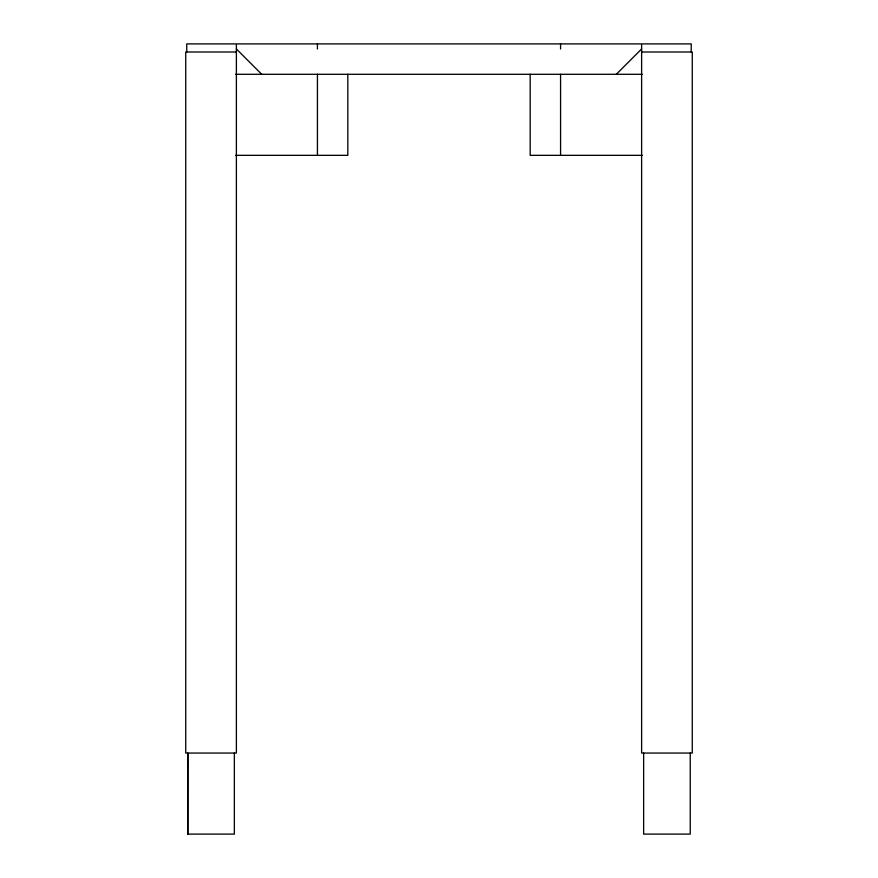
<?xml version="1.0" encoding="UTF-8"?>
<svg xmlns="http://www.w3.org/2000/svg" width="878" height="878" viewBox="0 0 878 878"><rect width="100%" height="100%" fill="white"/><g stroke="black" fill="none" stroke-linecap="round" stroke-linejoin="round"><path stroke-width="1.32" d="M616.29 74.29L641.62 48.97M235.37 43.9L186.74 43.9L186.751 52M642.63 43.9L691.249 43.9L691.184 52M236.38 52L185.73 52L185.73 753.05L236.38 753.05L236.38 43.9L641.62 43.9L641.62 753.05L692.27 753.05L692.27 52L641.62 52M235.523 74.29L642.169 74.29M235.523 155.34L347.82 155.34L347.82 74.29M642.476 155.34L530.18 155.34L530.18 74.29M187.826 834.1L187.826 753.05L187.76 834.1L234.36 834.1L234.36 753.05M236.38 48.97L261.71 74.29M690.24 753.05L690.24 834.1L643.64 834.1L643.64 753.05M560.57 43.9L560.57 48.97M560.57 74.29L560.57 155.34M317.43 43.9L317.43 48.97M317.43 74.29L317.43 155.34"/></g></svg>
